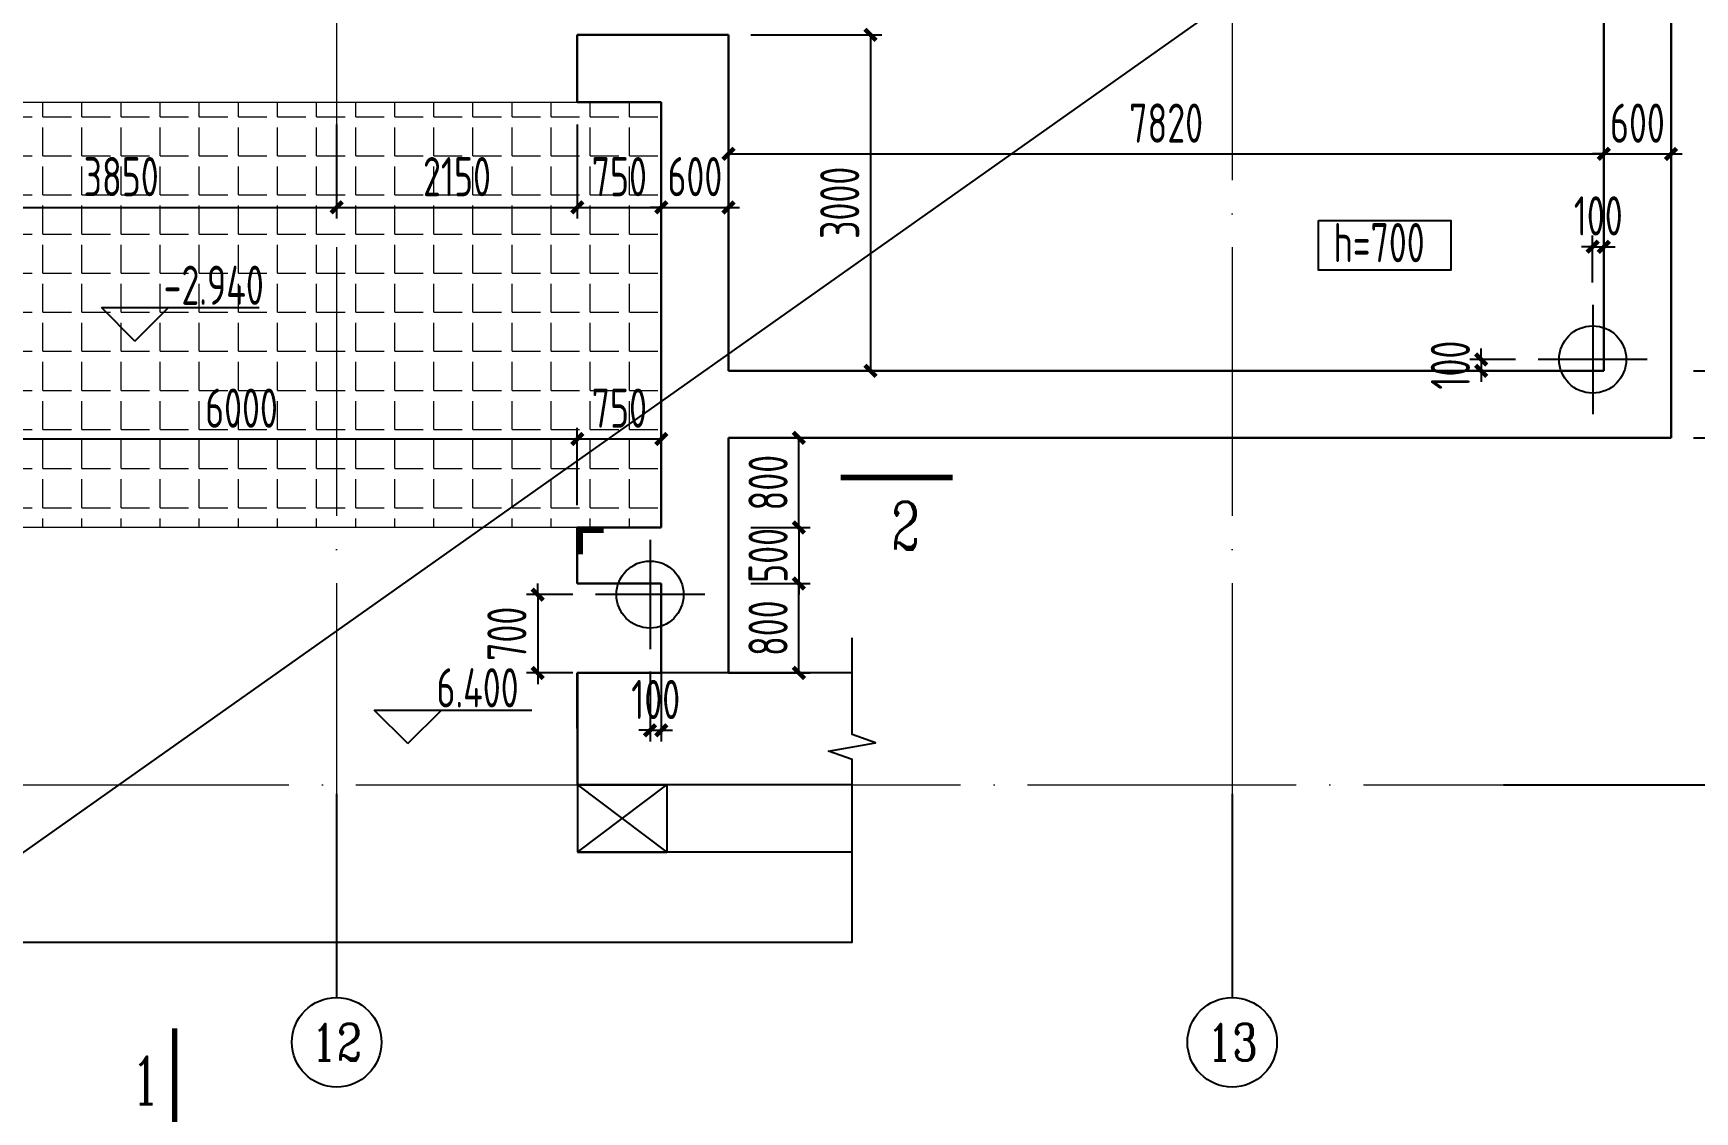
# Model space of a CAD drawing. Header units: millimetres. Extents: x -897614 to 191467, y -439928 to 101803.
# Drawn here: x -807098 to -792256, y -28889 to -19254 of the extents above; entities that cross this region are included whole.
import ezdxf
from ezdxf.enums import TextEntityAlignment as Align

# ---------------------------------------------------------------- set-up
doc = ezdxf.new("R2010")
doc.units = ezdxf.units.MM
doc.header["$LTSCALE"] = 1000
doc.linetypes.add('ACAD_ISO04W100', pattern=[30, 24, -3, 0, -3])
for name, color, linetype in [('AXIS', 3, 'Continuous'), ('DIM_ELEV', 3, 'Continuous'), ('DIM_LEAD', 3, 'Continuous'), ('DIM_SYMB', 3, 'Continuous'), ('JG_TEXT', 7, 'Continuous'), ('OTH', 7, 'Continuous'), ('ZH', 7, 'Continuous'), ('备注', 1, 'Continuous')]:
    doc.layers.add(name, color=color, linetype=linetype)
for name, color, linetype, lineweight in [('AXIS_TEXT', 7, 'Continuous', 18), ('DOTE', 8, 'ACAD_ISO04W100', 9), ('PUB_HATCH', 8, 'Continuous', 18), ('WALL', 6, 'Continuous', 30)]:
    doc.layers.add(name, color=color, linetype=linetype, lineweight=lineweight)
doc.styles.add('_TCH_AXIS', font='COMPLEX', dxfattribs={"bigfont": 'GBCBIG'})
doc.styles.add('_TCH_LABEL', font='COMPLEX', dxfattribs={"bigfont": 'GBCBIG'})
doc.styles.add('COMPLEX', font='COMPLEX')
doc.styles.add('TSSD', font='tssdeng.shx', dxfattribs={"width": 0.7, "bigfont": 'tssdchn.shx'})
doc.dimstyles.new('TSD', dxfattribs={"dimtxt": 350, "dimasz": 100, "dimexe": 100, "dimexo": 200, "dimgap": 100, "dimtad": 1, "dimdec": 0, "dimzin": 0, "dimdsep": 46, "dimtxsty": 'TSSD', "dimblk": 'ARCHTICK', "dimcen": 0.09, "dimclrt": 7, "dimazin": 2, "dimtfac": 1, "dimtdec": 0, "dimtix": 1, "dimtmove": 2, "dimatfit": 3, "dimfxl": 0, "dimtolj": 1, "dimtzin": 0, "dimarcsym": 0})

# ---------------------------------------------------------------- blocks, each defined once
blk = doc.blocks.new('_ArchTick')
at = {"color": 0, "linetype": 'ByBlock', "const_width": 0.4}
blk.add_lwpolyline([(-0.5, -0.5), (0.5, 0.5)], dxfattribs=at)
blk = doc.blocks.new('*D163')
at = {"layer": 'Defpoints', "color": 0, "transparency": 16777216}
for p in [(-808238, -19869, 0), (-804388, -19869, 0), (-804388, -20810)]:
    blk.add_point(p, dxfattribs=at)
at = {"layer": 'DIM_LEAD', "color": 0, "lineweight": -2, "transparency": 16777216}
for p, q in [((-808238, -20069), (-808238, -20910)), ((-804388, -20069), (-804388, -20910)), ((-808238, -20810), (-804388, -20810))]:
    blk.add_line(p, q, dxfattribs=at)
at = {"layer": 'DIM_LEAD', "color": 0, "lineweight": -2, "transparency": 16777216, "xscale": 100, "yscale": 100, "zscale": 100, "rotation": 180}
blk.add_blockref('_ArchTick', (-808238, -20810), dxfattribs=at)
at = {"layer": 'DIM_LEAD', "color": 0, "lineweight": -2, "transparency": 16777216, "xscale": 100, "yscale": 100, "zscale": 100}
blk.add_blockref('_ArchTick', (-804388, -20810), dxfattribs=at)
at = {"layer": 'DIM_LEAD', "color": 7, "transparency": 16777216, "insert": (-806313, -20535), "char_height": 350, "attachment_point": 5, "style": 'TSSD'}
blk.add_mtext('\\A1;3850', dxfattribs=at)
blk = doc.blocks.new('*D164')
at = {"layer": 'Defpoints', "color": 0, "transparency": 16777216}
for p in [(-804388, -19869, 0), (-802238, -19869, 0), (-802238, -20810)]:
    blk.add_point(p, dxfattribs=at)
at = {"layer": 'DIM_LEAD', "color": 0, "lineweight": -2, "transparency": 16777216}
for p, q in [((-804388, -20069), (-804388, -20910)), ((-802238, -20069), (-802238, -20910)), ((-804388, -20810), (-802238, -20810))]:
    blk.add_line(p, q, dxfattribs=at)
at = {"layer": 'DIM_LEAD', "color": 0, "lineweight": -2, "transparency": 16777216, "xscale": 100, "yscale": 100, "zscale": 100, "rotation": 180}
blk.add_blockref('_ArchTick', (-804388, -20810), dxfattribs=at)
at = {"layer": 'DIM_LEAD', "color": 0, "lineweight": -2, "transparency": 16777216, "xscale": 100, "yscale": 100, "zscale": 100}
blk.add_blockref('_ArchTick', (-802238, -20810), dxfattribs=at)
at = {"layer": 'DIM_LEAD', "color": 7, "transparency": 16777216, "insert": (-803313, -20535), "char_height": 350, "attachment_point": 5, "style": 'TSSD'}
blk.add_mtext('\\A1;2150', dxfattribs=at)
blk = doc.blocks.new('*D165')
at = {"layer": 'Defpoints', "color": 0, "transparency": 16777216}
for p in [(-802238, -19869, 0), (-801488, -19869, 0), (-801488, -20810)]:
    blk.add_point(p, dxfattribs=at)
at = {"layer": 'DIM_LEAD', "color": 0, "lineweight": -2, "transparency": 16777216}
for p, q in [((-802238, -20069), (-802238, -20910)), ((-801488, -20069), (-801488, -20910)), ((-802238, -20810), (-801488, -20810))]:
    blk.add_line(p, q, dxfattribs=at)
at = {"layer": 'DIM_LEAD', "color": 0, "lineweight": -2, "transparency": 16777216, "xscale": 100, "yscale": 100, "zscale": 100, "rotation": 180}
blk.add_blockref('_ArchTick', (-802238, -20810), dxfattribs=at)
at = {"layer": 'DIM_LEAD', "color": 0, "lineweight": -2, "transparency": 16777216, "xscale": 100, "yscale": 100, "zscale": 100}
blk.add_blockref('_ArchTick', (-801488, -20810), dxfattribs=at)
at = {"layer": 'DIM_LEAD', "color": 7, "transparency": 16777216, "insert": (-801863, -20535), "char_height": 350, "attachment_point": 5, "style": 'TSSD'}
blk.add_mtext('\\A1;750', dxfattribs=at)
blk = doc.blocks.new('*D166')
at = {"layer": 'Defpoints', "color": 0, "transparency": 16777216}
for p in [(-801488, -19869, 0), (-800888, -19869, 0), (-800888, -20810)]:
    blk.add_point(p, dxfattribs=at)
at = {"layer": 'DIM_LEAD', "color": 0, "lineweight": -2, "transparency": 16777216}
for p, q in [((-801488, -20069), (-801488, -20910)), ((-800888, -20069), (-800888, -20910)), ((-801488, -20810), (-801588, -20810)), ((-801488, -20810), (-800888, -20810)), ((-800888, -20810), (-800788, -20810))]:
    blk.add_line(p, q, dxfattribs=at)
at = {"layer": 'DIM_LEAD', "color": 0, "lineweight": -2, "transparency": 16777216, "xscale": 100, "yscale": 100, "zscale": 100}
blk.add_blockref('_ArchTick', (-801488, -20810), dxfattribs=at)
at = {"layer": 'DIM_LEAD', "color": 0, "lineweight": -2, "transparency": 16777216, "xscale": 100, "yscale": 100, "zscale": 100, "rotation": 180}
blk.add_blockref('_ArchTick', (-800888, -20810), dxfattribs=at)
at = {"layer": 'DIM_LEAD', "color": 7, "transparency": 16777216, "insert": (-801188, -20535), "char_height": 350, "attachment_point": 5, "style": 'TSSD'}
blk.add_mtext('\\A1;600', dxfattribs=at)
blk = doc.blocks.new('*D171')
at = {"layer": 'Defpoints', "color": 0, "transparency": 16777216}
for p in [(-792468, -16269, 0), (-792468, -22269, 0), (-791155, -22269)]:
    blk.add_point(p, dxfattribs=at)
at = {"layer": 'DIM_LEAD', "color": 0, "lineweight": -2, "transparency": 16777216}
for p, q in [((-792268, -16269), (-791055, -16269)), ((-791155, -16269), (-791155, -22269)), ((-792268, -22269), (-791055, -22269))]:
    blk.add_line(p, q, dxfattribs=at)
at = {"layer": 'DIM_LEAD', "color": 0, "lineweight": -2, "transparency": 16777216, "xscale": 100, "yscale": 100, "zscale": 100}
for p, rotation in [((-791155, -16269), 90), ((-791155, -22269), 270)]:
    blk.add_blockref('_ArchTick', p, dxfattribs=dict(at, rotation=rotation))
at = {"layer": 'DIM_LEAD', "color": 7, "transparency": 16777216, "insert": (-791430, -19269), "char_height": 350, "attachment_point": 5, "rotation": 90, "style": 'TSSD'}
blk.add_mtext('\\A1;6000', dxfattribs=at)
blk = doc.blocks.new('*D172')
at = {"layer": 'Defpoints', "color": 0, "transparency": 16777216}
for p in [(-792468, -22269, 0), (-792468, -22869, 0), (-791155, -22869)]:
    blk.add_point(p, dxfattribs=at)
at = {"layer": 'DIM_LEAD', "color": 0, "lineweight": -2, "transparency": 16777216}
for p, q in [((-791155, -22269), (-791155, -22169)), ((-792268, -22269), (-791055, -22269)), ((-791155, -22269), (-791155, -22869)), ((-792268, -22869), (-791055, -22869)), ((-791155, -22869), (-791155, -22969))]:
    blk.add_line(p, q, dxfattribs=at)
at = {"layer": 'DIM_LEAD', "color": 0, "lineweight": -2, "transparency": 16777216, "xscale": 100, "yscale": 100, "zscale": 100}
for p, rotation in [((-791155, -22269), 270), ((-791155, -22869), 90)]:
    blk.add_blockref('_ArchTick', p, dxfattribs=dict(at, rotation=rotation))
at = {"layer": 'DIM_LEAD', "color": 7, "transparency": 16777216, "insert": (-791430, -22569), "char_height": 350, "attachment_point": 5, "rotation": 90, "style": 'TSSD'}
blk.add_mtext('\\A1;600', dxfattribs=at)
blk = doc.blocks.new('*D173')
at = {"layer": 'Defpoints', "color": 0, "transparency": 16777216}
for p in [(-792468, -15669, 0), (-790569, -15669), (-792468, -22869, 0)]:
    blk.add_point(p, dxfattribs=at)
at = {"layer": 'DIM_LEAD', "color": 0, "lineweight": -2, "transparency": 16777216}
for p, q in [((-792268, -15669), (-790469, -15669)), ((-790569, -22869), (-790569, -15669)), ((-792268, -22869), (-790469, -22869))]:
    blk.add_line(p, q, dxfattribs=at)
at = {"layer": 'DIM_LEAD', "color": 0, "lineweight": -2, "transparency": 16777216, "xscale": 100, "yscale": 100, "zscale": 100}
for p, rotation in [((-790569, -15669), 90), ((-790569, -22869), 270)]:
    blk.add_blockref('_ArchTick', p, dxfattribs=dict(at, rotation=rotation))
at = {"layer": 'DIM_LEAD', "color": 7, "transparency": 16777216, "insert": (-790844, -19269), "char_height": 350, "attachment_point": 5, "rotation": 90, "style": 'TSSD'}
blk.add_mtext('\\A1;7200', dxfattribs=at)
blk = doc.blocks.new('*D175')
at = {"layer": 'Defpoints', "color": 0, "transparency": 16777216}
for p in [(-800888, -19269, 0), (-800888, -22269, 0), (-799619, -22269)]:
    blk.add_point(p, dxfattribs=at)
at = {"layer": 'DIM_LEAD', "color": 0, "lineweight": -2, "transparency": 16777216}
for p, q in [((-800688, -19269), (-799519, -19269)), ((-799619, -19269), (-799619, -22269)), ((-800688, -22269), (-799519, -22269))]:
    blk.add_line(p, q, dxfattribs=at)
at = {"layer": 'DIM_LEAD', "color": 0, "lineweight": -2, "transparency": 16777216, "xscale": 100, "yscale": 100, "zscale": 100}
for p, rotation in [((-799619, -19269), 90), ((-799619, -22269), 270)]:
    blk.add_blockref('_ArchTick', p, dxfattribs=dict(at, rotation=rotation))
at = {"layer": 'DIM_LEAD', "color": 7, "transparency": 16777216, "insert": (-799894, -20769), "char_height": 350, "attachment_point": 5, "rotation": 90, "style": 'TSSD'}
blk.add_mtext('\\A1;3000', dxfattribs=at)
blk = doc.blocks.new('*D177')
at = {"layer": 'Defpoints', "color": 0, "transparency": 16777216}
for p in [(-802238, -22878), (-808238, -23669, 0), (-802238, -23669, 0)]:
    blk.add_point(p, dxfattribs=at)
at = {"layer": 'DIM_LEAD', "color": 0, "lineweight": -2, "transparency": 16777216}
for p, q in [((-808238, -23469), (-808238, -22778)), ((-802238, -23469), (-802238, -22778)), ((-808238, -22878), (-802238, -22878))]:
    blk.add_line(p, q, dxfattribs=at)
at = {"layer": 'DIM_LEAD', "color": 0, "lineweight": -2, "transparency": 16777216, "xscale": 100, "yscale": 100, "zscale": 100, "rotation": 180}
blk.add_blockref('_ArchTick', (-808238, -22878), dxfattribs=at)
at = {"layer": 'DIM_LEAD', "color": 0, "lineweight": -2, "transparency": 16777216, "xscale": 100, "yscale": 100, "zscale": 100}
blk.add_blockref('_ArchTick', (-802238, -22878), dxfattribs=at)
at = {"layer": 'DIM_LEAD', "color": 7, "transparency": 16777216, "insert": (-805238, -22603), "char_height": 350, "attachment_point": 5, "style": 'TSSD'}
blk.add_mtext('\\A1;6000', dxfattribs=at)
blk = doc.blocks.new('*D178')
at = {"layer": 'Defpoints', "color": 0, "transparency": 16777216}
for p in [(-801488, -22878), (-802238, -23669, 0), (-801488, -23669, 0)]:
    blk.add_point(p, dxfattribs=at)
at = {"layer": 'DIM_LEAD', "color": 0, "lineweight": -2, "transparency": 16777216}
for p, q in [((-802238, -23469), (-802238, -22778)), ((-801488, -23469), (-801488, -22778)), ((-802238, -22878), (-801488, -22878))]:
    blk.add_line(p, q, dxfattribs=at)
at = {"layer": 'DIM_LEAD', "color": 0, "lineweight": -2, "transparency": 16777216, "xscale": 100, "yscale": 100, "zscale": 100, "rotation": 180}
blk.add_blockref('_ArchTick', (-802238, -22878), dxfattribs=at)
at = {"layer": 'DIM_LEAD', "color": 0, "lineweight": -2, "transparency": 16777216, "xscale": 100, "yscale": 100, "zscale": 100}
blk.add_blockref('_ArchTick', (-801488, -22878), dxfattribs=at)
at = {"layer": 'DIM_LEAD', "color": 7, "transparency": 16777216, "insert": (-801863, -22603), "char_height": 350, "attachment_point": 5, "style": 'TSSD'}
blk.add_mtext('\\A1;750', dxfattribs=at)
blk = doc.blocks.new('*D182')
at = {"layer": 'Defpoints', "color": 0, "transparency": 16777216}
for p in [(-800888, -24169, 0), (-800259, -24169), (-800888, -24969, 0)]:
    blk.add_point(p, dxfattribs=at)
at = {"layer": 'DIM_LEAD', "color": 0, "lineweight": -2, "transparency": 16777216}
for p, q in [((-800688, -24169), (-800159, -24169)), ((-800259, -24969), (-800259, -24169)), ((-800688, -24969), (-800159, -24969))]:
    blk.add_line(p, q, dxfattribs=at)
at = {"layer": 'DIM_LEAD', "color": 0, "lineweight": -2, "transparency": 16777216, "xscale": 100, "yscale": 100, "zscale": 100}
for p, rotation in [((-800259, -24169), 90), ((-800259, -24969), 270)]:
    blk.add_blockref('_ArchTick', p, dxfattribs=dict(at, rotation=rotation))
at = {"layer": 'DIM_LEAD', "color": 7, "transparency": 16777216, "insert": (-800534, -24569), "char_height": 350, "attachment_point": 5, "rotation": 90, "style": 'TSSD'}
blk.add_mtext('\\A1;800', dxfattribs=at)
blk = doc.blocks.new('*D183')
at = {"layer": 'Defpoints', "color": 0, "transparency": 16777216}
for p in [(-800888, -22869, 0), (-800259, -22869), (-800888, -23669, 0)]:
    blk.add_point(p, dxfattribs=at)
at = {"layer": 'DIM_LEAD', "color": 0, "lineweight": -2, "transparency": 16777216}
for p, q in [((-800688, -22869), (-800159, -22869)), ((-800259, -23669), (-800259, -22869)), ((-800688, -23669), (-800159, -23669))]:
    blk.add_line(p, q, dxfattribs=at)
at = {"layer": 'DIM_LEAD', "color": 0, "lineweight": -2, "transparency": 16777216, "xscale": 100, "yscale": 100, "zscale": 100}
for p, rotation in [((-800259, -22869), 90), ((-800259, -23669), 270)]:
    blk.add_blockref('_ArchTick', p, dxfattribs=dict(at, rotation=rotation))
at = {"layer": 'DIM_LEAD', "color": 7, "transparency": 16777216, "insert": (-800534, -23269), "char_height": 350, "attachment_point": 5, "rotation": 90, "style": 'TSSD'}
blk.add_mtext('\\A1;800', dxfattribs=at)
blk = doc.blocks.new('*D213')
at = {"layer": 'Defpoints', "color": 0, "transparency": 16777216}
for p in [(-800888, -23669, 0), (-800888, -24169, 0), (-800259, -24169)]:
    blk.add_point(p, dxfattribs=at)
at = {"layer": 'DIM_LEAD', "color": 0, "lineweight": -2, "transparency": 16777216}
for p, q in [((-800259, -23669), (-800259, -23569)), ((-800688, -23669), (-800159, -23669)), ((-800259, -23669), (-800259, -24169)), ((-800688, -24169), (-800159, -24169)), ((-800259, -24169), (-800259, -24269))]:
    blk.add_line(p, q, dxfattribs=at)
at = {"layer": 'DIM_LEAD', "color": 0, "lineweight": -2, "transparency": 16777216, "xscale": 100, "yscale": 100, "zscale": 100}
for p, rotation in [((-800259, -23669), 270), ((-800259, -24169), 90)]:
    blk.add_blockref('_ArchTick', p, dxfattribs=dict(at, rotation=rotation))
at = {"layer": 'DIM_LEAD', "color": 7, "transparency": 16777216, "insert": (-800534, -23919), "char_height": 350, "attachment_point": 5, "rotation": 90, "style": 'TSSD'}
blk.add_mtext('\\A1;500', dxfattribs=at)
blk = doc.blocks.new('A$C3ABC6A2D')
at = {"color": 5, "linetype": 'Continuous'}
for p, q in [((4605, -6781), (2150, -6781)), ((2150, -6781), (2150, -8381)), ((2150, -7781), (2150, -8381)), ((2150, -7781), (2950, -8381)), ((2150, -8381), (2950, -7781)), ((4605, -7781), (2150, -7781)), ((2151, -7781), (2950, -7781)), ((2950, -7781), (2950, -8381)), ((4605, -8381), (2150, -8381)), ((2151, -8381), (2950, -8381))]:
    blk.add_line(p, q, dxfattribs=at)
at = {"color": 5}
blk.add_lwpolyline([(-47829, -6467), (-47829, -7330), (-47619, -7406), (-48039, -7480), (-47829, -7555), (-47829, -9187), (-18323, -9187), (-18246, -8977), (-18172, -9397), (-18098, -9187), (4605, -9187), (4605, -7555), (4395, -7480), (4815, -7406), (4605, -7330), (4605, -6467)], dxfattribs=at)
blk = doc.blocks.new('*D416')
at = {"layer": 'Defpoints', "color": 0, "transparency": 16777216}
for p in [(-793068, -20332), (-800888, -22269, 0), (-793068, -22269, 0)]:
    blk.add_point(p, dxfattribs=at)
at = {"layer": 'DIM_LEAD', "color": 0, "lineweight": -2, "transparency": 16777216}
for p, q in [((-800888, -20582), (-800888, -20232)), ((-800888, -20332), (-793068, -20332)), ((-793068, -20582), (-793068, -20232))]:
    blk.add_line(p, q, dxfattribs=at)
at = {"layer": 'DIM_LEAD', "color": 0, "lineweight": -2, "transparency": 16777216, "xscale": 100, "yscale": 100, "zscale": 100, "rotation": 180}
blk.add_blockref('_ArchTick', (-800888, -20332), dxfattribs=at)
at = {"layer": 'DIM_LEAD', "color": 0, "lineweight": -2, "transparency": 16777216, "xscale": 100, "yscale": 100, "zscale": 100}
blk.add_blockref('_ArchTick', (-793068, -20332), dxfattribs=at)
at = {"layer": 'DIM_LEAD', "color": 7, "transparency": 16777216, "insert": (-796978, -20057), "char_height": 350, "attachment_point": 5, "style": 'TSSD'}
blk.add_mtext('\\A1;7820', dxfattribs=at)
blk = doc.blocks.new('*D417')
at = {"layer": 'Defpoints', "color": 0, "transparency": 16777216}
for p in [(-792468, -20332), (-793068, -22269, 0), (-792468, -22269, 0)]:
    blk.add_point(p, dxfattribs=at)
at = {"layer": 'DIM_LEAD', "color": 0, "lineweight": -2, "transparency": 16777216}
for p, q in [((-793068, -20332), (-793168, -20332)), ((-793068, -20582), (-793068, -20232)), ((-793068, -20332), (-792468, -20332)), ((-792468, -20582), (-792468, -20232)), ((-792468, -20332), (-792368, -20332))]:
    blk.add_line(p, q, dxfattribs=at)
at = {"layer": 'DIM_LEAD', "color": 0, "lineweight": -2, "transparency": 16777216, "xscale": 100, "yscale": 100, "zscale": 100}
blk.add_blockref('_ArchTick', (-793068, -20332), dxfattribs=at)
at = {"layer": 'DIM_LEAD', "color": 0, "lineweight": -2, "transparency": 16777216, "xscale": 100, "yscale": 100, "zscale": 100, "rotation": 180}
blk.add_blockref('_ArchTick', (-792468, -20332), dxfattribs=at)
at = {"layer": 'DIM_LEAD', "color": 7, "transparency": 16777216, "insert": (-792768, -20057), "char_height": 350, "attachment_point": 5, "style": 'TSSD'}
blk.add_mtext('\\A1;600', dxfattribs=at)
blk = doc.blocks.new('_axiso')
blk.add_circle((0, 0), 0.5)
at = {"layer": 'AXIS_TEXT', "style": 'COMPLEX', "width": 1.041667}
blk.add_attdef('A', text='', height=0.56, dxfattribs=at).set_placement((-0.25, -0.28), (0.25, -0.28), align=Align.FIT)
blk = doc.blocks.new('A$C74342322')
at = {"layer": 'ZH'}
for p, q in [((0, -488), (0, 488)), ((-488, 0), (488, 0))]:
    blk.add_line(p, q, dxfattribs=at)
blk.add_circle((0, 0), 300, dxfattribs=at)
blk = doc.blocks.new('*D1155')
at = {"layer": 'Defpoints', "color": 0, "transparency": 16777216}
for p in [(-793068, -21161), (-793168, -21680, 0), (-793068, -21680, 0)]:
    blk.add_point(p, dxfattribs=at)
at = {"layer": 'DIM_LEAD', "color": 0, "lineweight": -2, "transparency": 16777216}
for p, q in [((-793168, -21480), (-793168, -21061)), ((-793068, -21480), (-793068, -21061)), ((-793168, -21161), (-793268, -21161)), ((-793168, -21161), (-793068, -21161)), ((-793068, -21161), (-792968, -21161))]:
    blk.add_line(p, q, dxfattribs=at)
at = {"layer": 'DIM_LEAD', "color": 0, "lineweight": -2, "transparency": 16777216, "xscale": 100, "yscale": 100, "zscale": 100}
blk.add_blockref('_ArchTick', (-793168, -21161), dxfattribs=at)
at = {"layer": 'DIM_LEAD', "color": 0, "lineweight": -2, "transparency": 16777216, "xscale": 100, "yscale": 100, "zscale": 100, "rotation": 180}
blk.add_blockref('_ArchTick', (-793068, -21161), dxfattribs=at)
at = {"layer": 'DIM_LEAD', "color": 7, "transparency": 16777216, "insert": (-793118, -20886), "char_height": 350, "attachment_point": 5, "style": 'TSSD'}
blk.add_mtext('\\A1;100', dxfattribs=at)
blk = doc.blocks.new('*D1156')
at = {"layer": 'Defpoints', "color": 0, "transparency": 16777216}
for p in [(-793656, -22169, 0), (-794164, -22269), (-793656, -22269, 0)]:
    blk.add_point(p, dxfattribs=at)
at = {"layer": 'DIM_LEAD', "color": 0, "lineweight": -2, "transparency": 16777216}
for p, q in [((-794164, -22169), (-794164, -22069)), ((-793856, -22169), (-794264, -22169)), ((-794164, -22169), (-794164, -22269)), ((-793856, -22269), (-794264, -22269)), ((-794164, -22269), (-794164, -22369))]:
    blk.add_line(p, q, dxfattribs=at)
at = {"layer": 'DIM_LEAD', "color": 0, "lineweight": -2, "transparency": 16777216, "xscale": 100, "yscale": 100, "zscale": 100}
for p, rotation in [((-794164, -22169), 270), ((-794164, -22269), 90)]:
    blk.add_blockref('_ArchTick', p, dxfattribs=dict(at, rotation=rotation))
at = {"layer": 'DIM_LEAD', "color": 7, "transparency": 16777216, "insert": (-794439, -22219), "char_height": 350, "attachment_point": 5, "rotation": 90, "style": 'TSSD'}
blk.add_mtext('\\A1;100', dxfattribs=at)
blk = doc.blocks.new('*D1159')
at = {"layer": 'Defpoints', "color": 0, "transparency": 16777216}
for p in [(-802077, -24269, 0), (-802592, -24969), (-802077, -24969, 0)]:
    blk.add_point(p, dxfattribs=at)
at = {"layer": 'DIM_LEAD', "color": 0, "lineweight": -2, "transparency": 16777216}
for p, q in [((-802592, -24269), (-802592, -24169)), ((-802277, -24269), (-802692, -24269)), ((-802592, -24269), (-802592, -24969)), ((-802277, -24969), (-802692, -24969)), ((-802592, -24969), (-802592, -25069))]:
    blk.add_line(p, q, dxfattribs=at)
at = {"layer": 'DIM_LEAD', "color": 0, "lineweight": -2, "transparency": 16777216, "xscale": 100, "yscale": 100, "zscale": 100}
for p, rotation in [((-802592, -24269), 270), ((-802592, -24969), 90)]:
    blk.add_blockref('_ArchTick', p, dxfattribs=dict(at, rotation=rotation))
at = {"layer": 'DIM_LEAD', "color": 7, "transparency": 16777216, "insert": (-802867, -24619), "char_height": 350, "attachment_point": 5, "rotation": 90, "style": 'TSSD'}
blk.add_mtext('\\A1;700', dxfattribs=at)
blk = doc.blocks.new('*D1160')
at = {"layer": 'Defpoints', "color": 0, "transparency": 16777216}
for p in [(-801588, -24757, 0), (-801488, -24757, 0), (-801488, -25481)]:
    blk.add_point(p, dxfattribs=at)
at = {"layer": 'DIM_LEAD', "color": 0, "lineweight": -2, "transparency": 16777216}
for p, q in [((-801588, -24957), (-801588, -25581)), ((-801488, -24957), (-801488, -25581)), ((-801588, -25481), (-801688, -25481)), ((-801588, -25481), (-801488, -25481)), ((-801488, -25481), (-801388, -25481))]:
    blk.add_line(p, q, dxfattribs=at)
at = {"layer": 'DIM_LEAD', "color": 0, "lineweight": -2, "transparency": 16777216, "xscale": 100, "yscale": 100, "zscale": 100}
blk.add_blockref('_ArchTick', (-801588, -25481), dxfattribs=at)
at = {"layer": 'DIM_LEAD', "color": 0, "lineweight": -2, "transparency": 16777216, "xscale": 100, "yscale": 100, "zscale": 100, "rotation": 180}
blk.add_blockref('_ArchTick', (-801488, -25481), dxfattribs=at)
at = {"layer": 'DIM_LEAD', "color": 7, "transparency": 16777216, "insert": (-801538, -25206), "char_height": 350, "attachment_point": 5, "style": 'TSSD'}
blk.add_mtext('\\A1;100', dxfattribs=at)

msp = doc.modelspace()

# ---------------------------------------------------------------- hatches: boundary and pattern name
at = {"layer": 'PUB_HATCH'}
h = msp.add_hatch(dxfattribs=at)
h.set_pattern_fill('ANGLE', color=256, scale=100)
h.set_pattern_definition([(0, (-848223.78, 30990.36), (0, 349.25), [254, -95.25]), (90, (-848223.78, 30990.36), (-349.25, 2e-14), [254, -95.25])])
h.paths.add_polyline_path([(-808988.36288, -19868.65783), (-801488.36287, -19868.65783), (-801488.36287, -23668.65783), (-808988.36288, -23668.65783)])

# ---------------------------------------------------------------- linework, layer by layer
at = {"layer": 'AXIS'}
for p, q in [((-793963.5377, -25968.65782, 0), (-792143.68774, -25968.65782, 0)), ((-804387.84766, -26047.94676, 0), (-804387.84766, -27867.79672, 0)), ((-796387.84766, -26047.94676, 0), (-796387.84766, -27867.79672, 0))]:
    msp.add_line(p, q, dxfattribs=at)
at = {"layer": 'DIM_ELEV'}
for p, q in [((-806189.53245, -22004.44335), (-806489.53245, -21704.44335)), ((-806489.53245, -21704.44335), (-805080.74003, -21704.44335)), ((-806189.53245, -22004.44335), (-805889.53245, -21704.44335)), ((-803751.71549, -25600.41742), (-804051.71549, -25300.41742)), ((-804051.71549, -25300.41742), (-802642.92307, -25300.41742)), ((-803751.71549, -25600.41742), (-803451.71549, -25300.41742))]:
    msp.add_line(p, q, dxfattribs=at)
at = {"layer": 'DIM_SYMB', "const_width": 50, "elevation": 0}
for points in [[(-799885.91312, -23221.65465), (-798885.91312, -23221.65465)], [(-805834.84121, -28142.64851), (-805834.84121, -29142.64851)]]:
    msp.add_lwpolyline(points, dxfattribs=at)
at = {"layer": 'DOTE', "ltscale": 0.1}
for p, q in [((-804387.84766, -12166.20268, 0), (-804387.84766, -26047.94676, 0)), ((-796387.84766, -12166.20268, 0), (-796387.84766, -26047.94676, 0)), ((-852217.08157, -25968.65782, 0), (-793914.74856, -25968.65782, 0))]:
    msp.add_line(p, q, dxfattribs=at)
at = {"layer": 'JG_TEXT'}
msp.add_lwpolyline([(-795617.10012, -20925.772), (-794433.5608, -20925.772), (-794433.5608, -21371.28771), (-795617.10012, -21371.28771)], close=True, dxfattribs=at)
at = {"layer": 'OTH', "const_width": 50, "elevation": 0}
msp.add_lwpolyline([(-802212.84766, -23908.65731), (-802212.84766, -23693.65731), (-802001.88943, -23693.65731)], dxfattribs=at)
at = {"layer": 'PUB_HATCH'}
msp.add_lwpolyline([(-808988.36288, -19868.65783), (-801488.36287, -19868.65783), (-801488.36287, -23668.65783), (-808988.36288, -23668.65783)], close=True, dxfattribs=at)
at = {"layer": 'WALL'}
for p, q in [((-792467.86297, -15668.67984, 0), (-792467.86314, -22868.65783, 0)), ((-793067.86299, -16268.67983, 0), (-793067.86312, -22268.65783, 0)), ((-802238.36287, -19268.65783, 0), (-800888.36287, -19268.65783, 0)), ((-802238.36287, -19868.65783), (-802238.36287, -19268.65783)), ((-800888.36287, -22268.65783, 0), (-800888.36287, -19268.65783, 0)), ((-802238.36287, -19868.65783), (-801488.36287, -19868.65783)), ((-801488.36287, -23668.65783, 0), (-801488.36287, -19868.65783, 0)), ((-800888.36287, -22268.65783, 0), (-793067.86312, -22268.65783, 0)), ((-800888.36287, -24968.65783, 0), (-800888.36287, -22868.65783, 0)), ((-800888.36287, -22868.65783, 0), (-792467.86314, -22868.65783, 0)), ((-802238.36287, -23668.65783, 0), (-801488.36287, -23668.65783, 0)), ((-802238.36287, -24168.65783, 0), (-802238.36287, -23668.65783, 0)), ((-802238.36287, -24168.65783, 0), (-801488.36287, -24168.65783, 0)), ((-801488.36287, -24968.65787, 0), (-801488.36287, -24168.65783, 0)), ((-801488.36287, -24968.65783, 0), (-802238.36287, -24968.65783, 0)), ((-802237.92235, -25968.65575, 0), (-802238.36287, -24968.65783, 0)), ((-800259.99111, -24968.65783, 0), (-800888.36287, -24968.65783, 0))]:
    msp.add_line(p, q, dxfattribs=at)
at = {"layer": '备注', "color": 1}
msp.add_line((-783522.83613, -9838.62051), (-857772.83613, -62338.62051), dxfattribs=at)

# ---------------------------------------------------------------- block references
at = {"color": 1, "ltscale": 10}
msp.add_blockref('A$C3ABC6A2D', (-804387.92042, -18187.79183, 0), dxfattribs=at)
at = {"layer": 'AXIS'}
ref = msp.add_blockref('_axiso', (-804387.84766, -28267.79672, 0), dxfattribs=dict(at, xscale=800, yscale=800, zscale=800))
ref.add_attrib('A', '12', dxfattribs={"layer": 'AXIS_TEXT', "ltscale": 10, "height": 328.445495, "style": '_TCH_AXIS'}).set_placement((-804614.63145, -28432.01947, 0), (-804161.06386, -28432.01947, 0), align=Align.FIT)
ref = msp.add_blockref('_axiso', (-796387.84766, -28267.79672, 0), dxfattribs=dict(at, xscale=800, yscale=800, zscale=800))
ref.add_attrib('A', '13', dxfattribs={"layer": 'AXIS_TEXT', "ltscale": 10, "height": 328.445495, "style": '_TCH_AXIS'}).set_placement((-796614.63145, -28432.01947, 0), (-796161.06386, -28432.01947, 0), align=Align.FIT)
at = {"layer": 'DOTE', "rotation": 180}
for p in [(-793167.86299, -22168.67892, 0), (-801588.36273, -24268.67891, 0)]:
    msp.add_blockref('A$C74342322', p, dxfattribs=at)

# ---------------------------------------------------------------- texts
at = {"layer": 'DIM_ELEV', "style": 'TSSD', "width": 0.7}
for s, p in [('-2.940', (-805934.00706, -21680.3483)), ('6.400', (-803496.1901, -25276.32237))]:
    msp.add_text(s, height=350, dxfattribs=at).set_placement(p)
at = {"layer": 'DIM_SYMB', "style": '_TCH_LABEL', "width": 0.705882}
for s, p in [('2', (-799435.35383, -23866.12174, 0)), ('1', (-806224.53161, -28820.05802, 0))]:
    msp.add_text(s, height=425, dxfattribs=at).set_placement(p)
at = {"layer": 'JG_TEXT', "style": 'TSSD', "width": 0.7}
msp.add_text('h=700', height=350, dxfattribs=at).set_placement((-795483.14245, -21299.8138))

# ---------------------------------------------------------------- dimensions: what is measured, and where the dimension line sits
at = {"layer": 'DIM_LEAD'}
for base, p1, p2, picture, middle in [((-790569.46709, -15668.68072), (-792467.86312, -22868.65783, 0), (-792467.86297, -15668.68072, 0), '*D173', (-790844.46709, -19268.66927)), ((-791155.40024, -22268.65783), (-792467.86299, -16268.67984, 0), (-792467.86312, -22268.65783, 0), '*D171', (-791430.40024, -19268.66884)), ((-799618.69895, -22268.65783), (-800887.84766, -19268.65783, 0), (-800887.84766, -22268.65783, 0), '*D175', (-799893.69895, -20768.65783)), ((-791155.40023, -22868.65783), (-792467.86312, -22268.65783, 0), (-792467.86312, -22868.65783, 0), '*D172', (-791430.40023, -22568.65783)), ((-800259.4759, -22868.65783), (-800887.84766, -23668.65783, 0), (-800887.84766, -22868.65783, 0), '*D183', (-800534.4759, -23268.65783)), ((-800259.4759, -24168.65783), (-800887.84766, -23668.65783, 0), (-800887.84766, -24168.65783, 0), '*D213', (-800534.4759, -23918.65783)), ((-800259.4759, -24168.65783), (-800888.36287, -24968.65783, 0), (-800887.84766, -24168.65783, 0), '*D182', (-800534.4759, -24568.65783))]:
    dim = msp.add_linear_dim(base=base, p1=p1, p2=p2, angle=90, dimstyle='TSD', dxfattribs=at)
    dim.commit()
    dim.dimension.update_dxf_attribs({"geometry": picture, "text_midpoint": middle})
for base, p1, p2, picture, middle in [((-804387.84766, -20809.57996), (-808237.84767, -19868.6363, 0), (-804387.84766, -19868.6363, 0), '*D163', (-806312.84766, -20534.57996)), ((-802237.84766, -20809.60149, 0), (-804387.84766, -19868.65783), (-802237.84766, -19868.65783), '*D164', (-803312.84766, -20534.60149, 0)), ((-801487.84766, -20809.60149, 0), (-802237.84766, -19868.65783), (-801487.84766, -19868.65783), '*D165', (-801862.84766, -20534.60149, 0)), ((-800887.84766, -20809.60149, 0), (-801487.84766, -19868.65783), (-800887.84766, -19868.65783), '*D166', (-801187.84766, -20534.60149, 0)), ((-802237.84766, -22878.29046), (-808237.84767, -23668.65783, 0), (-802237.84766, -23668.65783, 0), '*D177', (-805237.84766, -22603.29046)), ((-801487.84766, -22878.29046), (-802237.84766, -23668.65783, 0), (-801487.84766, -23668.65783, 0), '*D178', (-801862.84766, -22603.29046))]:
    dim = msp.add_linear_dim(base=base, p1=p1, p2=p2, dimstyle='TSD', dxfattribs=at)
    dim.commit()
    dim.dimension.update_dxf_attribs({"geometry": picture, "text_midpoint": middle})
for base, p1, p2, override, picture, middle in [((-793067.86312, -20331.74666), (-800887.84766, -22268.65783, 0), (-793067.86312, -22268.65783, 0), {"dimfxl": 250, "dimfxlon": 1}, '*D416', (-796977.85539, -20056.74666)), ((-792467.86312, -20331.74666), (-793067.86312, -22268.65783, 0), (-792467.86312, -22268.65783, 0), {"dimfxl": 250, "dimfxlon": 1}, '*D417', (-792767.86312, -20056.74666)), ((-793067.86311, -21161.39625), (-793167.86299, -21680.19053, 0), (-793067.86311, -21680.19053, 0), {"dimfxl": 250}, '*D1155', (-793117.86305, -20886.39625)), ((-801488.36287, -25480.77901), (-801588.36273, -24757.1673, 0), (-801488.36287, -24757.1673, 0), {"dimfxl": 250}, '*D1160', (-801538.3628, -25205.77901))]:
    dim = msp.add_linear_dim(base=base, p1=p1, p2=p2, dimstyle='TSD', override=override, dxfattribs=at)
    dim.commit()
    dim.dimension.update_dxf_attribs({"geometry": picture, "text_midpoint": middle})
for base, p1, p2, picture, middle in [((-794164.22957, -22268.65783), (-793656.35137, -22168.67892, 0), (-793656.35137, -22268.65783, 0), '*D1156', (-794439.22957, -22218.66837)), ((-802592.47137, -24968.65783), (-802076.85112, -24268.67891, 0), (-802076.85112, -24968.65783, 0), '*D1159', (-802867.47137, -24618.66837))]:
    dim = msp.add_linear_dim(base=base, p1=p1, p2=p2, angle=90, dimstyle='TSD', override={"dimfxl": 250}, dxfattribs=at)
    dim.commit()
    dim.dimension.update_dxf_attribs({"geometry": picture, "text_midpoint": middle})

doc.saveas('drawing.dxf')
